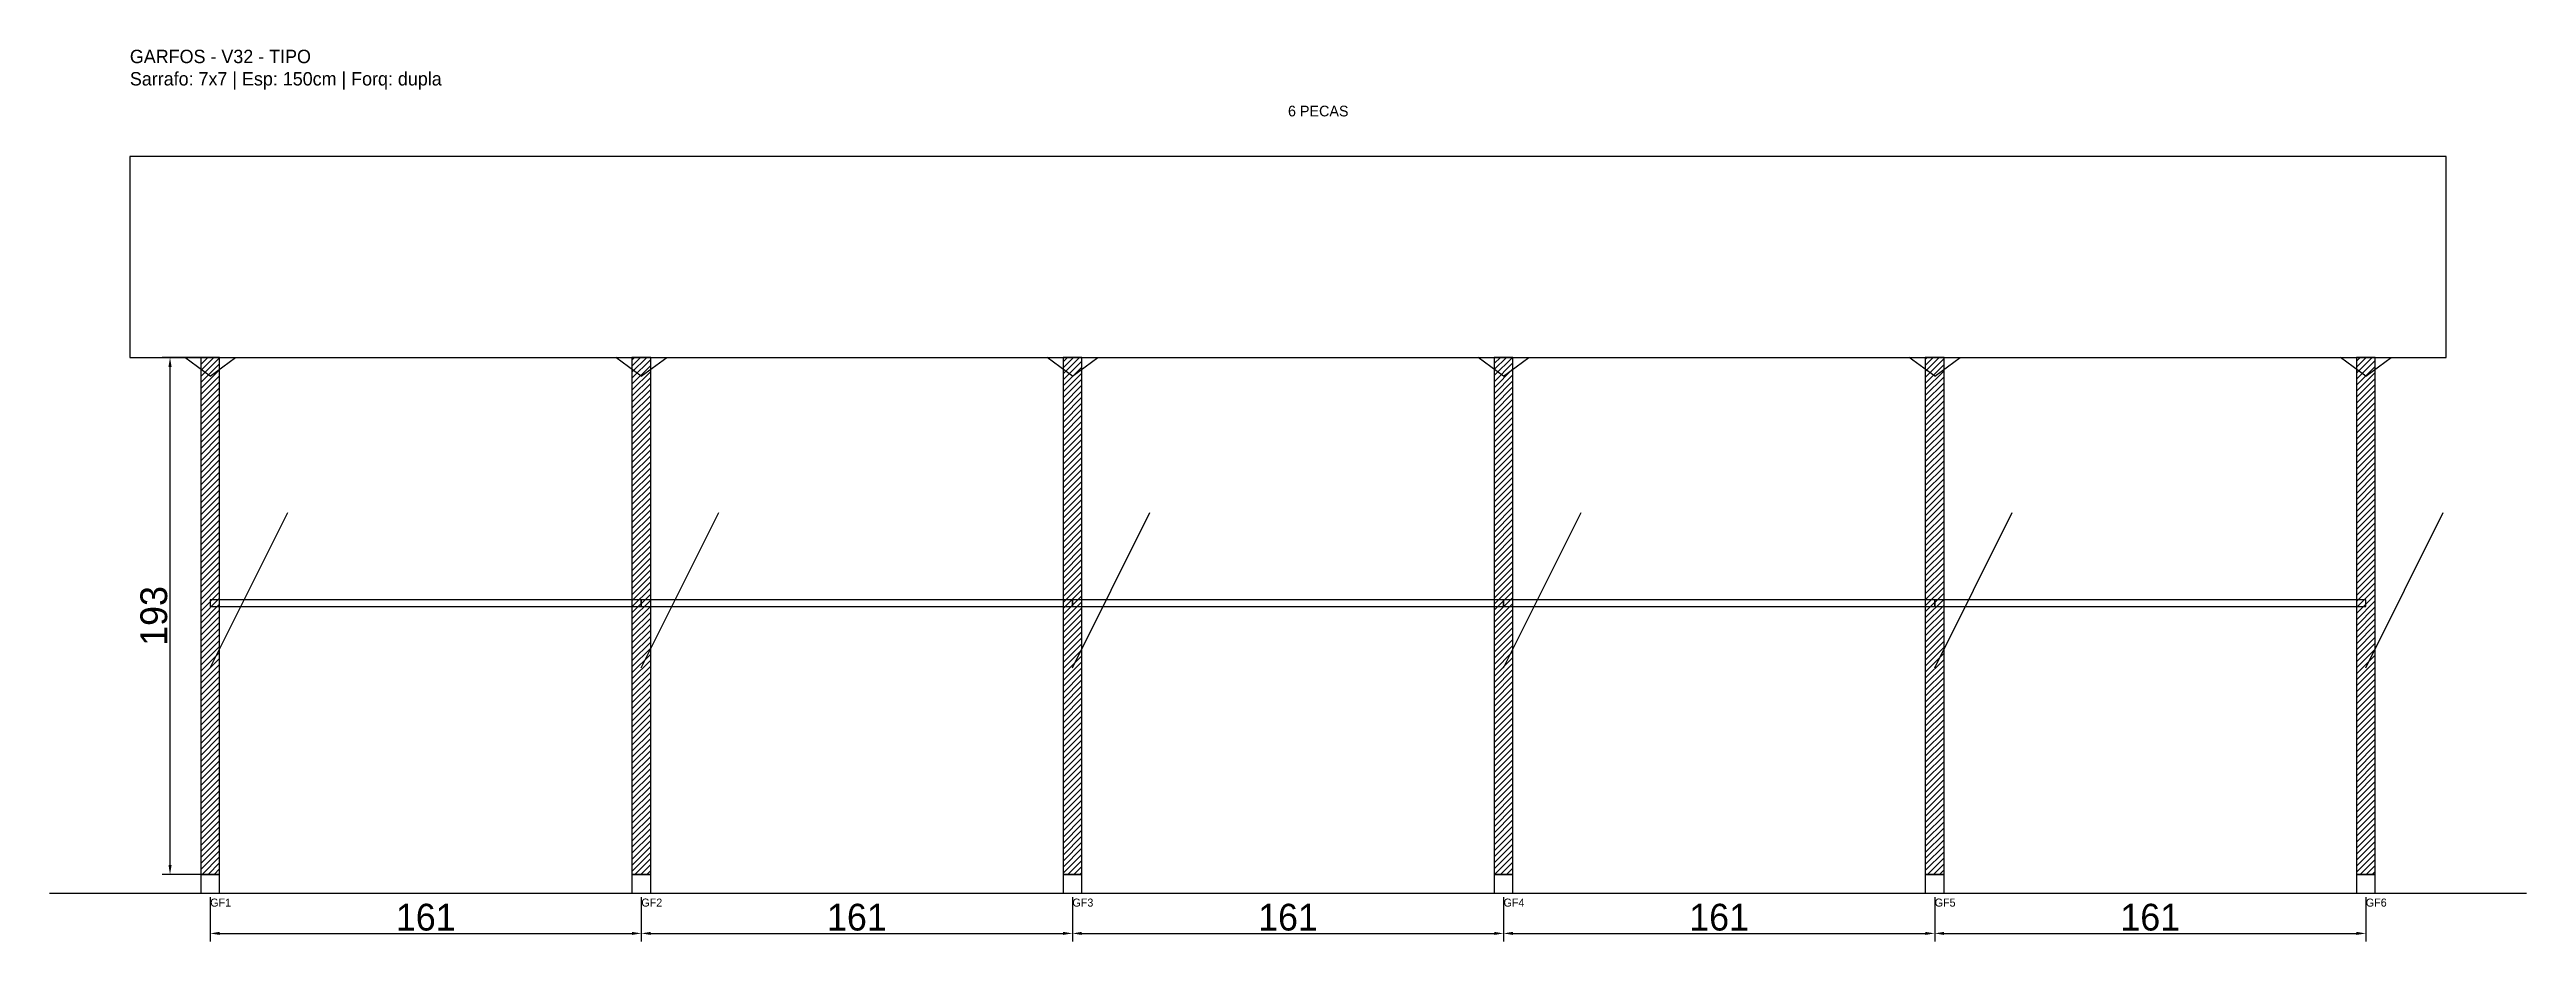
# Model space of a CAD drawing. Header units: metres. Extents: x -30 to 895, y -25 to 308.
import ezdxf

# ---------------------------------------------------------------- set-up
doc = ezdxf.new("R2010")
doc.units = ezdxf.units.M
for name, color, linetype in [('BARRA_ANCORAGEM', 1, 'Continuous'), ('COTA', 241, 'Continuous'), ('GARFOS OK', 3, 'Continuous'), ('NOME DA VIGA', 6, 'Continuous'), ('SARR_7x7', 40, 'Continuous'), ('TIRAS REESCORAMENTO', 252, 'Continuous'), ('VIGAS', 3, 'Continuous')]:
    doc.layers.add(name, color=color, linetype=linetype)
doc.dimstyles.new('EZ DXF', dxfattribs={"dimtxt": 10, "dimasz": 3.5, "dimexe": 3, "dimexo": 1.5, "dimgap": 1, "dimtad": 1, "dimdec": 1, "dimdsep": 46, "dimcen": 2.5, "dimazin": 3, "dimtfac": 1, "dimtmove": 0, "dimatfit": 3})

msp = doc.modelspace()

# ---------------------------------------------------------------- hatches: boundary and pattern name
at = {"layer": 'COTA'}
h = msp.add_hatch(dxfattribs=at)
h.set_pattern_fill('ANSI31', scale=0.5)
h.paths.add_polyline_path([(26.5, 0), (33.5, 0), (33.5, 193), (26.5, 193)])
h = msp.add_hatch(dxfattribs=at)
h.set_pattern_fill('ANSI31', scale=0.5)
h.paths.add_polyline_path([(187.5, 0), (194.5, 0), (194.5, 193), (187.5, 193)])
h = msp.add_hatch(dxfattribs=at)
h.set_pattern_fill('ANSI31', scale=0.5)
h.paths.add_polyline_path([(348.5, 0), (355.5, 0), (355.5, 193), (348.5, 193)])
h = msp.add_hatch(dxfattribs=at)
h.set_pattern_fill('ANSI31', scale=0.5)
h.paths.add_polyline_path([(509.5, 0), (516.5, 0), (516.5, 193), (509.5, 193)])
h = msp.add_hatch(dxfattribs=at)
h.set_pattern_fill('ANSI31', scale=0.5)
h.paths.add_polyline_path([(670.5, 0), (677.5, 0), (677.5, 193), (670.5, 193)])
h = msp.add_hatch(dxfattribs=at)
h.set_pattern_fill('ANSI31', scale=0.5)
h.paths.add_polyline_path([(831.5, 0), (838.5, 0), (838.5, 193), (831.5, 193)])

# ---------------------------------------------------------------- linework, layer by layer
at = {"layer": 'BARRA_ANCORAGEM'}
for p, q in [((30, 77.2), (58.95, 135.1)), ((191, 77.2), (219.95, 135.1)), ((352, 77.2), (380.95, 135.1)), ((513, 77.2), (541.95, 135.1)), ((674, 77.2), (702.95, 135.1)), ((835, 77.2), (863.95, 135.1))]:
    msp.add_line(p, q, dxfattribs=at)
at = {"layer": 'GARFOS OK'}
for p, q in [((30, 186), (20.5, 193)), ((20.5, 193), (39.5, 193)), ((30, 186), (39.5, 193)), ((191, 186), (181.5, 193)), ((181.5, 193), (200.5, 193)), ((191, 186), (200.5, 193)), ((352, 186), (342.5, 193)), ((342.5, 193), (361.5, 193)), ((352, 186), (361.5, 193)), ((513, 186), (503.5, 193)), ((503.5, 193), (522.5, 193)), ((513, 186), (522.5, 193)), ((674, 186), (664.5, 193)), ((664.5, 193), (683.5, 193)), ((674, 186), (683.5, 193)), ((835, 186), (825.5, 193)), ((825.5, 193), (844.5, 193)), ((835, 186), (844.5, 193))]:
    msp.add_line(p, q, dxfattribs=at)
at = {"layer": 'GARFOS OK', "linetype": 'CONTINUOUS'}
msp.add_line((-30, -7), (895, -7), dxfattribs=at)
at = {"layer": 'GARFOS OK'}
for points in [[(26.5, 0), (33.5, 0), (33.5, 193), (26.5, 193), (26.5, 0)], [(187.5, 0), (194.5, 0), (194.5, 193), (187.5, 193), (187.5, 0)], [(348.5, 0), (355.5, 0), (355.5, 193), (348.5, 193), (348.5, 0)], [(509.5, 0), (516.5, 0), (516.5, 193), (509.5, 193), (509.5, 0)], [(670.5, 0), (677.5, 0), (677.5, 193), (670.5, 193), (670.5, 0)], [(831.5, 0), (838.5, 0), (838.5, 193), (831.5, 193), (831.5, 0)]]:
    msp.add_lwpolyline(points, dxfattribs=at)
at = {"layer": 'SARR_7x7'}
for points in [[(26.5, -7), (33.5, -7), (33.5, 0), (26.5, 0), (26.5, -7)], [(187.5, -7), (194.5, -7), (194.5, 0), (187.5, 0), (187.5, -7)], [(348.5, -7), (355.5, -7), (355.5, 0), (348.5, 0), (348.5, -7)], [(509.5, -7), (516.5, -7), (516.5, 0), (509.5, 0), (509.5, -7)], [(670.5, -7), (677.5, -7), (677.5, 0), (670.5, 0), (670.5, -7)], [(831.5, -7), (838.5, -7), (838.5, 0), (831.5, 0), (831.5, -7)]]:
    msp.add_lwpolyline(points, dxfattribs=at)
at = {"layer": 'TIRAS REESCORAMENTO'}
for points in [[(30, 100), (191, 100), (191, 102.5), (30, 102.5), (30, 100)], [(191, 100), (352, 100), (352, 102.5), (191, 102.5), (191, 100)], [(352, 100), (513, 100), (513, 102.5), (352, 102.5), (352, 100)], [(513, 100), (674, 100), (674, 102.5), (513, 102.5), (513, 100)], [(674, 100), (835, 100), (835, 102.5), (674, 102.5), (674, 100)]]:
    msp.add_lwpolyline(points, dxfattribs=at)
at = {"layer": 'VIGAS'}
msp.add_lwpolyline([(0, 193), (865, 193), (865, 268), (0, 268), (0, 193)], dxfattribs=at)

# ---------------------------------------------------------------- texts
at = {"layer": 'NOME DA VIGA'}
for s, height, p in [('6 PECAS', 4, (432.5, 283)), ('GF1', 3, (30, -12)), ('GF2', 3, (191, -12)), ('GF3', 3, (352, -12)), ('GF4', 3, (513, -12)), ('GF5', 3, (674, -12)), ('GF6', 3, (835, -12))]:
    msp.add_text(s, height=height, dxfattribs=at).set_placement(p)
at = {"layer": 'NOME DA VIGA', "insert": (0, 293), "char_height": 5, "attachment_point": 7}
msp.add_mtext('GARFOS - V32 - TIPO\\PSarrafo: 7x7 | Esp: 150cm | Forq: dupla', dxfattribs=at)

# ---------------------------------------------------------------- dimensions: what is measured, and where the dimension line sits
at = {"layer": 'COTA'}
msp.add_linear_dim(base=(15, 0), p1=(30, 0), p2=(30, 193), angle=90, dimstyle='EZ DXF', dxfattribs=at).render()
for base, p1, p2 in [((30, -22), (30, -7), (191, -7)), ((191, -22), (191, -7), (352, -7)), ((352, -22), (352, -7), (513, -7)), ((513, -22), (513, -7), (674, -7)), ((674, -22), (674, -7), (835, -7))]:
    msp.add_linear_dim(base=base, p1=p1, p2=p2, dimstyle='EZ DXF', dxfattribs=at).render()

doc.saveas('drawing.dxf')
